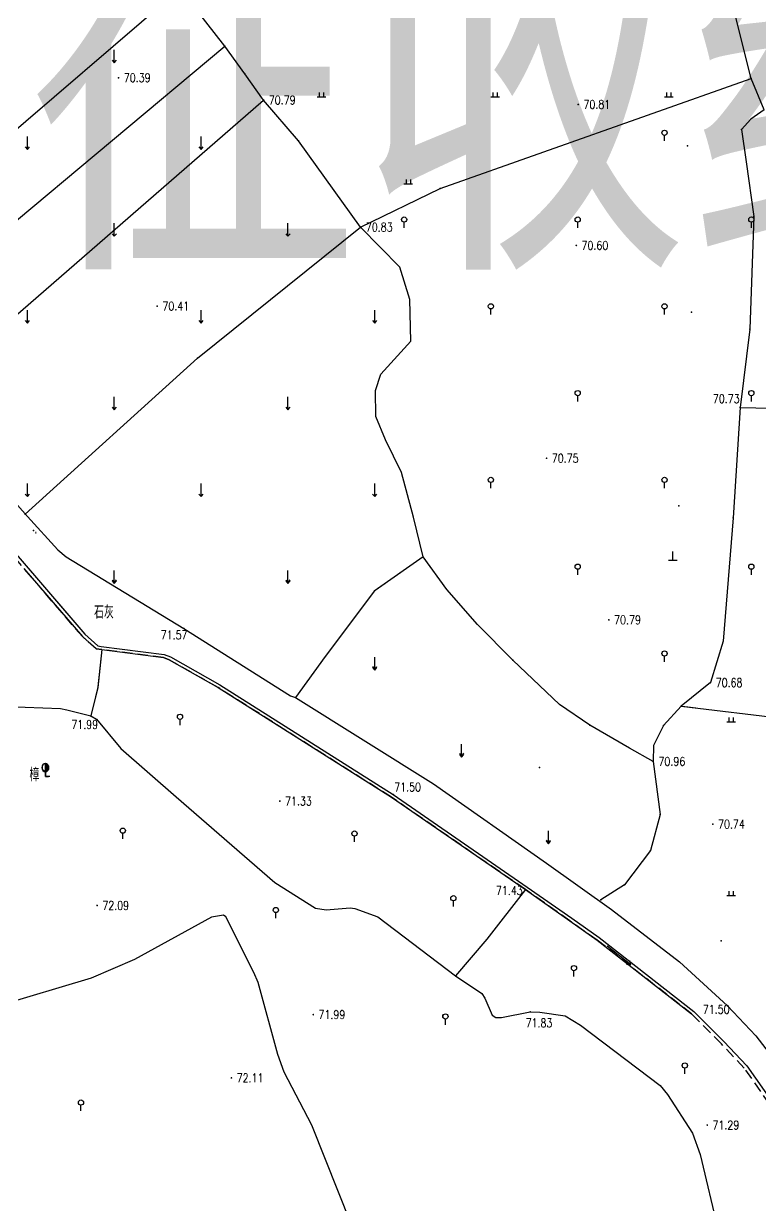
# Model space of a CAD drawing. Extents: x 10519 to 17598, y -625 to 2857.
# Drawn here: x 13937.9 to 14022.7, y 918.8 to 1055 of the extents above; entities that cross this region are included whole.
import ezdxf
from ezdxf.enums import TextEntityAlignment as Align

# ---------------------------------------------------------------- set-up
doc = ezdxf.new("R2010")
doc.units = 0
doc.header["$MEASUREMENT"] = 0
doc.linetypes.add('X31', pattern=[1.8, 1.2, -0.6])
doc.layers.get('0').update_dxf_attribs({"linetype": 'CONTINUOUS'})
for name, color, linetype in [('0-现状单位', 7, 'CONTINUOUS'), ('0000原地形', 252, 'CONTINUOUS'), ('ASSIST', 252, 'CONTINUOUS'), ('GCD', 224, 'CONTINUOUS')]:
    doc.layers.add(name, color=color, linetype=linetype)
doc.styles.get("Standard").update_dxf_attribs({"font": 'txt8.shx', "width": 0.8, "bigfont": 'hz.shx'})
doc.styles.add('正等线体', font='txt8.shx', dxfattribs={"width": 0.8, "bigfont": 'hz.shx'})
doc.styles.add('黑体', font='SIMHEI.TTF', dxfattribs={"width": 0.8})
doc.linetypes.add('10421', pattern='A,2,[150,AAA.SHX,S=1,R=0,X=0,Y=1],1e-11', length=2)
doc.linetypes.add('10422', pattern='A,2,[150,AAA.SHX,S=1,R=0,X=0,Y=1],2,[177,AAA.SHX,S=1,R=0,X=0,Y=0.8],1e-09', length=4)

# ---------------------------------------------------------------- blocks, each defined once
blk = doc.blocks.new('GC111')
for p, q in [((-1, 0), (1, 0)), ((0, 0), (0, 2))]:
    blk.add_line(p, q)
blk = doc.blocks.new('GC200')
at = {"linetype": 'Continuous', "const_width": 0.2, "flags": 128}
blk.add_lwpolyline([(-0.1, 0, 1), (0.1, 0, 1)], format="xyb", close=True, dxfattribs=at)
blk = doc.blocks.new('gc325')
blk.add_line((0, 0), (0, 1.3))
blk.add_circle((0, 1.9), 0.6)
blk = doc.blocks.new('GC143')
for p, q in [((-0.02, 3), (-0.02, 0)), ((0.01, 2.96), (0.15, 2.92)), ((0.03, 1.9), (0.03, 2.95)), ((0.03, 2.95), (0.32, 2.79)), ((0.11, 2.86), (0.11, 2.81)), ((0.11, 2.86), (0.11, 2.86)), ((0.12, 2.85), (0.11, 2.86)), ((0.11, 2.81), (0.12, 2.81)), ((0.11, 2.81), (0.11, 2.81)), ((0.11, 2.81), (0.11, 2.81)), ((0.12, 2.92), (0.16, 2.9)), ((0.13, 2.8), (0.12, 2.92)), ((0.12, 2.83), (0.12, 2.85)), ((0.13, 2.85), (0.12, 2.82)), ((0.12, 2.82), (0.12, 2.83)), ((0.12, 2.81), (0.14, 2.81)), ((0.29, 2.85), (0.13, 2.95)), ((0.13, 2.95), (0.37, 2.82)), ((0.13, 2.87), (0.13, 2.86)), ((0.25, 2.85), (0.13, 2.87)), ((0.13, 2.86), (0.13, 2.85)), ((0.13, 2.85), (0.13, 2.85)), ((0.13, 2.85), (0.13, 2.85)), ((0.14, 2.81), (0.13, 2.8)), ((0.15, 2.92), (0.21, 2.86)), ((0.15, 2.91), (0.18, 2.89)), ((0.16, 2.9), (0.15, 2.91)), ((0.18, 2.89), (0.21, 2.87)), ((0.21, 2.87), (0.22, 2.85)), ((0.21, 2.86), (0.21, 2.83)), ((0.21, 2.83), (0.28, 2.81)), ((0.22, 2.85), (0.3, 2.82)), ((0.27, 2.83), (0.25, 2.85)), ((0.29, 2.82), (0.27, 2.83)), ((0.28, 2.81), (0.29, 2.82)), ((0.32, 2.79), (0.29, 2.85)), ((0.3, 2.82), (0.33, 2.81)), ((0.33, 2.81), (0.37, 2.78)), ((0.37, 2.82), (0.51, 2.69)), ((0.37, 2.78), (0.39, 2.78)), ((0.39, 2.78), (0.47, 2.73)), ((0.47, 2.73), (0.52, 2.62)), ((-0.02, 0), (0.73, 0)), ((0, 1.98), (0.03, 2.01)), ((0, 1.6), (0, 1.98)), ((0.11, 1.83), (0, 1.6)), ((0.02, 1.85), (0.01, 1.83)), ((0.03, 2.05), (0.02, 1.85)), ((0.03, 2.01), (0.03, 2.05)), ((0.3, 1.38), (0.03, 1.26)), ((0.06, 1.29), (0.03, 1.23)), ((0.03, 1.28), (0.06, 1.29)), ((0.03, 1.23), (0.1, 1.28)), ((0.03, 1.26), (0.03, 1.28)), ((0.06, 1.29), (0.06, 1.29)), ((0.08, 1.27), (0.29, 1.33)), ((0.13, 1.3), (0.08, 1.27)), ((0.1, 1.28), (0.11, 1.83)), ((0.59, 1.71), (0.13, 1.3)), ((0.25, 1.36), (0.26, 1.34)), ((0.3, 1.36), (0.25, 1.36)), ((0.26, 1.33), (0.37, 1.38)), ((0.26, 1.34), (0.26, 1.33)), ((0.4, 1.58), (0.29, 1.49)), ((0.29, 1.49), (0.32, 1.46)), ((0.29, 1.33), (0.37, 1.43)), ((0.37, 1.6), (0.3, 1.36)), ((0.32, 1.41), (0.3, 1.38)), ((0.34, 1.46), (0.32, 1.41)), ((0.32, 1.46), (0.37, 1.46)), ((0.36, 1.48), (0.34, 1.46)), ((0.52, 1.55), (0.36, 1.48)), ((0.37, 1.46), (0.59, 1.71)), ((0.53, 1.64), (0.37, 1.6)), ((0.37, 1.43), (0.48, 1.52)), ((0.37, 1.38), (0.41, 1.43)), ((0.59, 1.68), (0.4, 1.58)), ((0.41, 1.43), (0.46, 1.46)), ((0.46, 1.47), (0.49, 1.51)), ((0.46, 1.46), (0.46, 1.47)), ((0.59, 2.09), (0.48, 2.03)), ((0.48, 2.03), (0.64, 1.87)), ((0.48, 1.52), (0.56, 1.68)), ((0.49, 1.52), (0.51, 1.54)), ((0.49, 1.51), (0.49, 1.52)), ((0.51, 2.69), (0.61, 2.53)), ((0.51, 1.54), (0.52, 1.55)), ((0.52, 2.62), (0.54, 2.59)), ((0.64, 2.06), (0.53, 2.06)), ((0.53, 2.06), (0.56, 2.06)), ((0.61, 1.69), (0.53, 1.64)), ((0.54, 2.59), (0.59, 2.54)), ((0.56, 2.06), (0.59, 2.09)), ((0.56, 1.68), (0.59, 1.77)), ((0.59, 2.54), (0.62, 2.49)), ((0.64, 1.87), (0.59, 1.84)), ((0.59, 1.84), (0.59, 1.77)), ((0.59, 1.77), (0.59, 1.68)), ((0.6, 1.74), (0.62, 1.77)), ((0.61, 1.74), (0.6, 1.74)), ((0.61, 2.53), (0.67, 2.31)), ((0.61, 1.96), (0.63, 1.75)), ((0.68, 1.91), (0.61, 1.96)), ((0.63, 1.78), (0.61, 1.74)), ((0.63, 1.75), (0.61, 1.74)), ((0.61, 1.74), (0.61, 1.71)), ((0.61, 1.71), (0.61, 1.69)), ((0.61, 1.69), (0.61, 1.69)), ((0.62, 2.49), (0.67, 2.36)), ((0.62, 1.8), (0.63, 1.8)), ((0.62, 1.79), (0.62, 1.8)), ((0.62, 1.77), (0.62, 1.79)), ((0.67, 2.24), (0.63, 1.91)), ((0.63, 1.93), (0.68, 1.93)), ((0.64, 1.93), (0.63, 1.93)), ((0.63, 1.93), (0.65, 1.93)), ((0.63, 1.88), (0.63, 1.93)), ((0.63, 1.91), (0.63, 1.88)), ((0.63, 1.8), (0.63, 1.78)), ((0.69, 2.22), (0.64, 2.06)), ((0.65, 1.93), (0.64, 1.93)), ((0.67, 2.36), (0.72, 2.3)), ((0.67, 2.31), (0.69, 2.22)), ((0.68, 2.29), (0.67, 2.24)), ((0.68, 2.29), (0.68, 2.29)), ((0.68, 2.27), (0.68, 2.29)), ((0.68, 2.24), (0.68, 2.27)), ((0.71, 2.22), (0.68, 2.24)), ((0.68, 1.93), (0.69, 1.92)), ((0.69, 1.92), (0.68, 1.91)), ((0.72, 2.2), (0.71, 2.22)), ((0.72, 2.3), (0.72, 2.15)), ((0.72, 2.15), (0.72, 2.2))]:
    blk.add_line(p, q)
for points, const_width in [([(0.2, 1.88), (0.12, 2.73), (0.2, 2.73), (0.28, 2.54), (0.23, 2.44), (0.22, 2.39), (0.22, 2.57), (0.15, 2.59), (0.32, 2.64), (0.36, 2.64), (0.11, 2.35), (0.07, 2.33), (0.05, 2.17), (0.03, 2.15), (0.05, 2.64), (0.04, 2.85), (0.04, 2.92), (0.04, 2.95)], 0.1), ([(0.45, 2.25), (0.48, 2.63), (0.27, 2.25), (0.61, 2.25)], 0.2), ([(0.64, 2), (0.59, 2.41), (0.48, 2.6), (0.4, 2.69), (0.29, 2.72), (0.21, 2.72), (0.19, 2.79), (0.19, 2.82), (0.19, 2.85)], 0.1), ([(0.19, 1.36), (0.53, 1.65), (0.53, 1.77), (0.11, 1.3), (0.48, 1.93), (0.61, 2.03), (0.67, 2), (0.61, 2.34)], 0.1), ([(0.21, 2.15), (0.59, 2.09), (0.67, 2.06)], 0.2)]:
    blk.add_lwpolyline(points, dxfattribs=dict(const_width=const_width))
blk.add_lwpolyline([(-0.02, 1.22, 0, 0.75, 0), (0.37, 2.04, 0.75, 0.75, 0)], format="xyseb")
for centre, start, end in [((0.14, 2.1), 100.3889, 259.6111), ((-0.19, 2.1), 280.3889, 79.6111)]:
    blk.add_arc(centre, 0.915, start, end)
blk = doc.blocks.new('gc086')
for p, q in [((0, 0), (7, 0)), ((7, 0), (6.18, 0.57)), ((7, 0), (6.18, -0.57))]:
    blk.add_line(p, q)
blk = doc.blocks.new('gc120')
for p, q in [((-0.5, 0.87), (0, 0)), ((0, 0), (0, 2.5)), ((0, 0), (0.5, 0.87))]:
    blk.add_line(p, q)

msp = doc.modelspace()

# ---------------------------------------------------------------- linework, layer by layer
at = {"layer": '0000原地形', "linetype": 'Continuous'}
for p, q in [((14021.67, 1048.67, 70.03), (14017.24, 1066.47, 70.03)), ((13934.43, 1040.62, 71.18), (13955.37, 1058.6, 71.18)), ((13935.15, 1030.75, 71.42), (13961.06, 1052.4, 71.42)), ((13985.86, 1036.02, 70.83), (14021.67, 1048.67, 70.83)), ((14023.17, 1045.08, 70.03), (14021.67, 1048.67, 70.03)), ((13932.99, 1017.91, 71.35), (13965.51, 1046.2, 71.35)), ((14023.17, 1045.08, 70.67), (14021.62, 1043.98, 70.67)), ((14021.62, 1043.98, 70.67), (14020.54, 1042.79, 70.67)), ((14020.54, 1042.79, 70.67), (14021.1, 1039.07, 70.67)), ((14021.1, 1039.07, 70.67), (14021.96, 1032.78, 70.67)), ((13976.69, 1031.56, 70.83), (13985.86, 1036.02, 70.83)), ((14021.96, 1032.78, 70.67), (14021.52, 1019.78, 70.67)), ((13957.89, 1016.47, 71.03), (13976.69, 1031.56, 71.03)), ((13981.21, 1026.95, 70.67), (13976.69, 1031.56, 70.67)), ((13982.34, 1023.22, 70.67), (13981.21, 1026.95, 70.67)), ((13982.46, 1018.42, 70.67), (13982.34, 1023.22, 70.67)), ((14021.52, 1019.78, 70.67), (14020.41, 1010.79, 70.67)), ((13979.02, 1014.6, 70.67), (13982.46, 1018.42, 70.67)), ((13938.04, 998.48, 71.03), (13957.89, 1016.47, 71.03)), ((13978.41, 1012.75, 70.67), (13979.02, 1014.6, 70.67)), ((13978.45, 1009.72, 70.67), (13978.41, 1012.75, 70.67)), ((14020.41, 1010.79, 70.67), (14019.59, 998.06, 70.67)), ((14020.41, 1010.79, 70.73), (14028.63, 1010.56, 70.73)), ((13979.54, 1007.03, 70.67), (13978.45, 1009.72, 70.67)), ((13981.41, 1003.28, 70.67), (13979.54, 1007.03, 70.67)), ((13982.79, 998.12, 70.67), (13981.41, 1003.28, 70.67)), ((13983.9, 993.55, 70.67), (13982.79, 998.12, 70.67)), ((14019.59, 998.06, 70.67), (14018.43, 983.84, 70.67)), ((13936.78, 994.14, 71.1), (13944.91, 984.64, 71.1)), ((13983.9, 993.55, 71.22), (13978.26, 989.6, 71.22)), ((13986.62, 989.81, 70.67), (13983.9, 993.55, 70.67)), ((13978.26, 989.6, 71.22), (13974.73, 984.87, 71.22)), ((13990.14, 985.77, 70.67), (13986.62, 989.81, 70.67)), ((13944.91, 984.64, 71.1), (13946.4, 983.33, 71.1)), ((13974.73, 984.87, 71.22), (13972.61, 982.08, 71.22)), ((13994.2, 981.68, 70.67), (13990.14, 985.77, 70.67)), ((13946.4, 983.33, 71.1), (13946.8, 983.24, 71.1)), ((13946.8, 983.24, 71.1), (13954.06, 982.33, 71.1)), ((14018.43, 983.84, 70.67), (14016.98, 979.07, 70.67)), ((13946.87, 982.89, 71.46), (13946.4, 978.52, 71.46)), ((13954.06, 982.33, 71.1), (13954.78, 982.06, 71.1)), ((13954.78, 982.06, 71.1), (13960.48, 978.83, 71.1)), ((13972.61, 982.08, 71.22), (13969.17, 977.35, 71.22)), ((13999.6, 976.57, 70.67), (13994.2, 981.68, 70.67)), ((14016.98, 979.07, 70.67), (14013.59, 976.37, 70.67)), ((13946.4, 978.52, 71.46), (13945.61, 975.23, 71.46)), ((13960.48, 978.83, 71.1), (13980.45, 966.18, 71.1)), ((14003.1, 974.17, 70.67), (13999.6, 976.57, 70.67)), ((14013.59, 976.37, 70.67), (14011.58, 974.14, 70.67)), ((14013.59, 976.37, 70.67), (14026.31, 974.83, 70.67)), ((14007.65, 971.52, 70.67), (14003.1, 974.17, 70.67)), ((14011.58, 974.14, 70.67), (14010.42, 971.83, 70.67)), ((14010.39, 970, 70.67), (14007.65, 971.52, 70.67)), ((14010.42, 971.83, 70.67), (14010.39, 970, 70.67)), ((14010.39, 970, 70.67), (14011.18, 963.88, 70.67)), ((13980.45, 966.18, 71.1), (13995.86, 955.5, 71.1)), ((14011.18, 963.88, 70.67), (14010.07, 959.74, 70.67)), ((14010.07, 959.74, 70.67), (14007.08, 955.76, 70.67)), ((13995.67, 955.24, 71.43), (13991.22, 949.51, 71.43)), ((13995.86, 955.5, 71.1), (14001, 951.94, 71.1)), ((14007.08, 955.76, 70.67), (14004.35, 954.03, 70.67)), ((13959.51, 952.06, 72.33), (13950.64, 947.19, 72.33)), ((13960.9, 952.3, 72.33), (13959.51, 952.06, 72.33)), ((13961.17, 952.09, 72.33), (13960.9, 952.3, 72.33)), ((13964.39, 945.69, 72.33), (13961.17, 952.09, 72.33)), ((14001, 951.94, 71.1), (14004.15, 949.71, 71.1)), ((13991.22, 949.51, 71.43), (13987.63, 945.31, 71.43)), ((14004.15, 949.71, 71.1), (14015.06, 941.19, 71.1)), ((13950.64, 947.19, 72.33), (13945.63, 945.02, 72.33)), ((13945.63, 945.02, 72.33), (13917.07, 936.49, 72.33)), ((13964.88, 944.52, 72.33), (13964.39, 945.69, 72.33)), ((13967.14, 936.24, 72.33), (13964.88, 944.52, 72.33)), ((14015.06, 941.19, 71.1), (14018.51, 937.71, 71.1)), ((14018.51, 937.71, 71.1), (14021.17, 934.91, 71.1)), ((13967.86, 934.21, 72.33), (13967.14, 936.24, 72.33)), ((13971.08, 928.08, 72.33), (13967.86, 934.21, 72.33)), ((14021.17, 934.91, 71.1), (14025.16, 929.23, 71.1)), ((13975.64, 916.6, 72.33), (13971.08, 928.08, 72.33))]:
    msp.add_line(p, q, dxfattribs=at)
at = {"layer": '0000原地形', "linetype": '10421'}
for p, q in [((13961.06, 1052.4, 70.83), (13956.57, 1058.17, 70.83)), ((13963.36, 1049.21, 70.83), (13961.06, 1052.4, 70.83)), ((13965.51, 1046.2, 70.83), (13963.36, 1049.21, 70.83)), ((13969.54, 1041.48, 70.83), (13965.51, 1046.2, 70.83)), ((13976.69, 1031.56, 70.83), (13969.54, 1041.48, 70.83)), ((13936.02, 976.31, 71.66), (13942.13, 976.08, 71.66)), ((13942.13, 976.08, 71.66), (13942.86, 975.95, 71.66)), ((13942.86, 975.95, 71.66), (13945.61, 975.23, 71.66)), ((13945.61, 975.23, 71.66), (13946.28, 974.85, 71.66)), ((13946.28, 974.85, 71.66), (13949.07, 971.48, 71.66)), ((13949.07, 971.48, 71.66), (13955.44, 965.93, 71.66)), ((13955.44, 965.93, 71.66), (13966.8, 956.06, 71.66)), ((13966.8, 956.06, 71.66), (13971.49, 953.09, 71.66)), ((13972.7, 952.9, 71.66), (13975.49, 953.13, 71.66)), ((13975.49, 953.13, 71.66), (13976, 953.06, 71.66)), ((13971.49, 953.09, 71.66), (13972.7, 952.9, 71.66)), ((13976, 953.06, 71.66), (13978.67, 952.08, 71.66)), ((13978.67, 952.08, 71.66), (13987.63, 945.31, 71.66)), ((13987.63, 945.31, 71.66), (13990.64, 943.27, 71.66)), ((13990.64, 943.27, 71.66), (13991.01, 942.72, 71.66)), ((13991.01, 942.72, 71.66), (13991.84, 940.76, 71.66)), ((13992.93, 940.5, 71.66), (13996.23, 941.14, 71.66)), ((13996.23, 941.14, 71.66), (13997.31, 941.09, 71.66)), ((13997.31, 941.09, 71.66), (14000.25, 940.68, 71.66)), ((13991.84, 940.76, 71.66), (13992.27, 940.48, 71.66)), ((13992.27, 940.48, 71.66), (13992.93, 940.5, 71.66)), ((14000.25, 940.68, 71.66), (14002.01, 939.6, 71.66)), ((14002.01, 939.6, 71.66), (14011.2, 932.65, 71.66)), ((14011.2, 932.65, 71.66), (14012.04, 931.63, 71.66)), ((14012.04, 931.63, 71.66), (14014.93, 927.16, 71.66)), ((14014.93, 927.16, 71.66), (14015.79, 924.72, 71.66)), ((14015.79, 924.72, 71.66), (14018.31, 914.13, 71.66))]:
    msp.add_line(p, q, dxfattribs=at)
at = {"layer": '0000原地形'}
for p, q in [((13948.31, 1050.5), (13948.31, 1052)), ((13948.06, 1050.8), (13948.31, 1050.5)), ((13948.31, 1050.5), (13948.56, 1050.8)), ((13971.92, 1047.06), (13971.92, 1046.56)), ((13972.42, 1047.06), (13972.42, 1046.56)), ((13991.92, 1047.06), (13991.92, 1046.56)), ((13992.42, 1047.06), (13992.42, 1046.56)), ((14011.92, 1047.06), (14011.92, 1046.56)), ((14012.42, 1047.06), (14012.42, 1046.56)), ((13971.67, 1046.56), (13972.67, 1046.56)), ((13991.67, 1046.56), (13992.67, 1046.56)), ((14011.67, 1046.56), (14012.67, 1046.56)), ((13938.31, 1040.5), (13938.31, 1042)), ((13958.31, 1040.5), (13958.31, 1042)), ((14011.69, 1041.48), (14011.69, 1042.13)), ((13938.06, 1040.8), (13938.31, 1040.5)), ((13938.31, 1040.5), (13938.56, 1040.8)), ((13958.06, 1040.8), (13958.31, 1040.5)), ((13958.31, 1040.5), (13958.56, 1040.8)), ((13981.67, 1036.56), (13982.67, 1036.56)), ((13981.92, 1037.06), (13981.92, 1036.56)), ((13982.42, 1037.06), (13982.42, 1036.56)), ((13981.69, 1031.48), (13981.69, 1032.13)), ((14001.69, 1031.48), (14001.69, 1032.13)), ((14021.69, 1031.48), (14021.69, 1032.13)), ((13948.06, 1030.8), (13948.31, 1030.5)), ((13948.31, 1030.5), (13948.31, 1032)), ((13948.31, 1030.5), (13948.56, 1030.8)), ((13968.06, 1030.8), (13968.31, 1030.5)), ((13968.31, 1030.5), (13968.31, 1032)), ((13968.31, 1030.5), (13968.56, 1030.8)), ((13938.31, 1020.5), (13938.31, 1022)), ((13958.31, 1020.5), (13958.31, 1022)), ((13978.31, 1020.5), (13978.31, 1022)), ((13991.69, 1021.48), (13991.69, 1022.13)), ((14011.69, 1021.48), (14011.69, 1022.13)), ((13938.06, 1020.8), (13938.31, 1020.5)), ((13938.31, 1020.5), (13938.56, 1020.8)), ((13958.06, 1020.8), (13958.31, 1020.5)), ((13958.31, 1020.5), (13958.56, 1020.8)), ((13978.06, 1020.8), (13978.31, 1020.5)), ((13978.31, 1020.5), (13978.56, 1020.8)), ((13948.31, 1010.5), (13948.31, 1012)), ((13968.31, 1010.5), (13968.31, 1012)), ((14001.69, 1011.48), (14001.69, 1012.13)), ((14021.69, 1011.48), (14021.69, 1012.13)), ((13948.06, 1010.8), (13948.31, 1010.5)), ((13948.31, 1010.5), (13948.56, 1010.8)), ((13968.06, 1010.8), (13968.31, 1010.5)), ((13968.31, 1010.5), (13968.56, 1010.8)), ((13991.69, 1001.48), (13991.69, 1002.13)), ((14011.69, 1001.48), (14011.69, 1002.13)), ((13938.06, 1000.8), (13938.31, 1000.5)), ((13938.31, 1000.5), (13938.31, 1002)), ((13938.31, 1000.5), (13938.56, 1000.8)), ((13958.06, 1000.8), (13958.31, 1000.5)), ((13958.31, 1000.5), (13958.31, 1002)), ((13958.31, 1000.5), (13958.56, 1000.8)), ((13978.06, 1000.8), (13978.31, 1000.5)), ((13978.31, 1000.5), (13978.31, 1002)), ((13978.31, 1000.5), (13978.56, 1000.8)), ((13948.31, 990.5), (13948.31, 992)), ((13968.31, 990.5), (13968.31, 992)), ((14001.69, 991.48), (14001.69, 992.13)), ((14021.69, 991.48), (14021.69, 992.13)), ((13948.06, 990.8), (13948.31, 990.5)), ((13948.31, 990.5), (13948.56, 990.8)), ((13968.06, 990.8), (13968.31, 990.5)), ((13968.31, 990.5), (13968.56, 990.8)), ((13978.31, 980.5), (13978.31, 982)), ((14011.69, 981.48), (14011.69, 982.13)), ((13978.06, 980.8), (13978.31, 980.5)), ((13978.31, 980.5), (13978.56, 980.8)), ((14019.1, 975.06), (14019.1, 974.56)), ((14019.6, 975.06), (14019.6, 974.56)), ((13955.88, 974.19), (13955.88, 974.84)), ((14018.85, 974.56), (14019.85, 974.56)), ((13988.31, 970.5), (13988.31, 972)), ((13940.38, 968.27, 69.77), (13940.38, 969.77, 69.77)), ((13988.06, 970.8), (13988.31, 970.5)), ((13988.31, 970.5), (13988.56, 970.8)), ((13940.88, 968.27, 69.77), (13940.38, 968.27, 69.77)), ((13949.29, 961.07), (13949.29, 961.72)), ((13975.98, 960.73), (13975.98, 961.38)), ((13998.31, 960.5), (13998.31, 962)), ((13998.06, 960.8), (13998.31, 960.5)), ((13998.31, 960.5), (13998.56, 960.8)), ((14018.85, 954.56), (14019.85, 954.56)), ((14019.1, 955.06), (14019.1, 954.56)), ((14019.6, 955.06), (14019.6, 954.56)), ((13987.37, 953.28), (13987.37, 953.93)), ((13966.92, 951.92), (13966.92, 952.57)), ((14005.07, 948.74), (14007.82, 946.58)), ((14007.82, 946.58), (14007.32, 946.6)), ((14007.82, 946.58), (14007.68, 947.05)), ((14001.26, 945.23), (14001.26, 945.88)), ((13986.45, 939.66), (13986.45, 940.31)), ((14014.03, 934.01), (14014.03, 934.66)), ((13944.47, 929.74), (13944.47, 930.39))]:
    msp.add_line(p, q, dxfattribs=at)
at = {"layer": '0000原地形', "linetype": '10422'}
for p, q in [((13927.4, 1010.49), (13938.32, 998.23)), ((13938.32, 998.23), (13941.79, 994.38)), ((13941.79, 994.38), (13942.76, 993.57)), ((13942.76, 993.57), (13956.32, 985.31)), ((13956.32, 985.31), (13968.6, 977.55)), ((13968.6, 977.55), (13969.17, 977.35)), ((13969.17, 977.35), (13985.09, 967.41)), ((13985.09, 967.41), (13998.08, 958.28)), ((13998.08, 958.28), (14005.59, 952.94)), ((14005.59, 952.94), (14013.41, 946.9)), ((14013.41, 946.9), (14018.94, 941.85)), ((14018.94, 941.85), (14022.2, 938.39)), ((14022.2, 938.39), (14027.36, 931.65))]:
    msp.add_line(p, q, dxfattribs=at)
at = {"layer": '0000原地形', "linetype": 'X31'}
for p, q in [((13944.64, 984.37), (13936.49, 993.9)), ((13946.22, 982.98), (13944.64, 984.37)), ((13946.87, 982.89), (13946.22, 982.98)), ((13953.96, 981.96), (13946.87, 982.89)), ((13954.62, 981.71), (13953.96, 981.96)), ((13960.29, 978.5), (13954.62, 981.71)), ((13980.23, 965.87), (13960.29, 978.5)), ((13995.67, 955.24), (13980.23, 965.87)), ((14000.79, 951.62), (13995.67, 955.24)), ((14003.92, 949.4), (14000.79, 951.62)), ((14014.81, 940.91), (14003.92, 949.4)), ((14018.24, 937.44), (14014.81, 940.91)), ((14020.88, 934.67), (14018.24, 937.44)), ((14024.83, 929.03), (14020.88, 934.67))]:
    msp.add_line(p, q, dxfattribs=at)
at = {"layer": '0000原地形'}
for centre, major_axis, start_param, end_param in [((14011.69, 1042.43), (-0.212, 0.212), 3.926991, 10.210176), ((13981.69, 1032.43), (-0.212, 0.212), 3.926991, 10.210176), ((14001.69, 1032.43), (-0.212, 0.212), 3.926991, 10.210176), ((14021.69, 1032.43), (-0.212, 0.212), 3.926991, 10.210176), ((13991.69, 1022.43), (-0.212, 0.212), 3.926991, 10.210176), ((14011.69, 1022.43), (-0.212, 0.212), 3.926991, 10.210176), ((14001.69, 1012.43), (-0.212, 0.212), 3.926991, 10.210176), ((14021.69, 1012.43), (-0.212, 0.212), 3.926991, 10.210176), ((13991.69, 1002.43), (-0.212, 0.212), 3.926991, 10.210176), ((14011.69, 1002.43), (-0.212, 0.212), 3.926991, 10.210176), ((14001.69, 992.43), (-0.212, 0.212), 3.926991, 10.210176), ((14021.69, 992.43), (-0.212, 0.212), 3.926991, 10.210176), ((14011.69, 982.43), (-0.212, 0.212), 3.926991, 10.210176), ((13955.88, 975.14), (-0.212, 0.212), 3.926991, 10.210176), ((13940.49, 969.27, 69.77), (0.362, 0.362), 1.006713, 3.705676), ((13940.27, 969.27, 69.77), (0.362, 0.362), 4.148305, 6.847269), ((13949.29, 962.02), (-0.212, 0.212), 3.926991, 10.210176), ((13975.98, 961.68), (-0.212, 0.212), 3.926991, 10.210176), ((13987.37, 954.23), (-0.212, 0.212), 3.926991, 10.210176), ((13966.92, 952.87), (-0.212, 0.212), 3.926991, 10.210176), ((14001.26, 946.18), (-0.212, 0.212), 3.926991, 10.210176), ((13986.45, 940.61), (-0.212, 0.212), 3.926991, 10.210176), ((14014.03, 934.96), (-0.212, 0.212), 3.926991, 10.210176), ((13944.47, 930.69), (-0.212, 0.212), 3.926991, 10.210176)]:
    msp.add_ellipse(centre, major_axis=major_axis, ratio=1, start_param=start_param, end_param=end_param, dxfattribs=at)
at = {"layer": '0000原地形', "linetype": 'Continuous'}
for p in [(13961.06, 1052.4, 70.76), (13948.81, 1048.77, 70.39), (13963.36, 1049.21, 70.71), (14021.67, 1048.67, 70.66), (13965.51, 1046.2, 70.79), (14001.76, 1045.7, 70.81), (14020.54, 1042.79, 70.56), (13969.54, 1041.48, 70.77), (14014.34, 1040.92, 70.59), (13985.86, 1036.02, 70.67), (14021.96, 1032.78, 70.64), (13976.69, 1031.56, 70.83), (13953.25, 1022.46, 70.41), (14014.78, 1021.74, 70.6), (14021.52, 1019.78, 70.59), (13957.89, 1016.47, 70.57), (14020.41, 1010.79, 70.73), (14013.35, 999.44, 70.75), (13938.04, 998.48, 71.03), (14019.59, 998.06, 70.63), (13938.99, 996.62, 71.34), (14012.66, 993.18, 70.64), (14005.28, 986.3, 70.79), (13994.2, 981.68, 70.75), (14016.98, 979.07, 70.68), (14013.59, 976.37, 70.91), (14003.1, 974.17, 70.78), (14011.58, 974.14, 70.89), (14010.39, 970, 70.96), (13997.27, 969.28, 70.61), (14011.18, 963.88, 70.79), (14017.25, 962.76, 70.74), (14010.07, 959.74, 70.78), (14007.08, 955.76, 70.74), (14004.35, 954.03, 71.13), (14018.23, 949.34, 70.72)]:
    msp.add_point(p, dxfattribs=at)
at = {"layer": 'ASSIST', "color": 252, "const_width": 0.1, "flags": 128}
for points, elevation in [([(13975.64, 916.6), (13971.08, 928.08), (13967.86, 934.21), (13967.14, 936.24), (13964.88, 944.52), (13964.39, 945.69), (13961.17, 952.09), (13960.9, 952.3), (13959.51, 952.06), (13950.64, 947.19), (13945.63, 945.02), (13917.07, 936.49), (13915.49, 936.43), (13914.83, 936.82), (13910, 945.13), (13901.47, 957.23), (13900.48, 958.53), (13897.04, 962.34), (13888.95, 974.27), (13881.82, 985.1), (13880.05, 987.05), (13877.38, 988.65), (13876.1, 989.43), (13873.36, 992.24)], 72.33), ([(13982.02, 992.24), (13978.26, 989.6), (13974.73, 984.87), (13972.61, 982.08), (13969.17, 977.35)], 71.22), ([(14010.39, 970), (14007.65, 971.52), (14003.1, 974.17), (13999.6, 976.57), (13994.2, 981.68), (13990.14, 985.77), (13986.62, 989.81), (13984.85, 992.24)], 70.67), ([(13946.87, 982.89), (13946.4, 978.52), (13945.61, 975.23)], 71.46), ([(14015.45, 977.85), (14013.59, 976.37), (14011.58, 974.14), (14010.42, 971.83), (14010.39, 970), (14011.18, 963.88), (14010.07, 959.74), (14007.08, 955.76), (14004.35, 954.03)], 70.67), ([(14013.59, 976.37), (14015.45, 976.14)], 70.67), ([(13995.67, 955.24), (13991.22, 949.51), (13987.63, 945.31)], 71.43)]:
    msp.add_lwpolyline(points, dxfattribs=dict(at, elevation=elevation))
at = {"layer": 'ASSIST', "color": 252, "elevation": 71.66, "flags": 128}
for points in [[(13937.91, 992.24), (13944.64, 984.37), (13946.22, 982.98), (13946.87, 982.89), (13953.96, 981.96), (13954.62, 981.71), (13960.29, 978.5), (13980.23, 965.87), (13995.67, 955.24), (14000.79, 951.62), (14003.92, 949.4), (14014.81, 940.91), (14015.45, 940.27)], [(13938.41, 992.24), (13944.91, 984.64), (13946.4, 983.33), (13946.8, 983.24), (13954.06, 982.33), (13954.78, 982.06), (13960.48, 978.83), (13980.45, 966.18), (13995.86, 955.5), (14001, 951.94), (14004.15, 949.71), (14015.06, 941.19), (14015.45, 940.8)]]:
    msp.add_lwpolyline(points, dxfattribs=at)
at = {"layer": 'ASSIST', "color": 252, "flags": 128}
msp.add_lwpolyline([(13944.94, 992.24, 0, 0, 0), (13956.32, 985.31, 0.00000207, 0.00000207, 0), (13968.6, 977.55, 0.00000207, 0.00000207, 0), (13969.17, 977.35, 0.00000207, 0.00000207, 0), (13985.09, 967.41, 0.00000207, 0.00000207, 0), (13998.08, 958.28, 0.00000207, 0.00000207, 0), (14005.59, 952.94, 0.00000207, 0.00000207, 0), (14013.41, 946.9, 0.00000207, 0.00000207, 0), (14015.45, 945.04, 0.00000207, 0.00000207, 0)], format="xyseb", dxfattribs=at)
at = {"layer": 'ASSIST', "color": 252, "elevation": 71.66, "flags": 128}
msp.add_lwpolyline([(13936.02, 976.31, 0.00000207, 0.00000207, 0), (13942.13, 976.08, 0.00000207, 0.00000207, 0), (13942.86, 975.95, 0, 0, 0), (13945.61, 975.23, 0.00000207, 0.00000207, 0), (13946.28, 974.85, 0, 0, 0), (13949.07, 971.48, 0.00000207, 0.00000207, 0), (13955.44, 965.93, 0.00000207, 0.00000207, 0), (13966.8, 956.06, 0.00000207, 0.00000207, 0), (13971.49, 953.09, 0.00000207, 0.00000207, 0), (13972.7, 952.9, 0, 0, 0), (13975.49, 953.13, 0.00000207, 0.00000207, 0), (13976, 953.06, 0, 0, 0), (13978.67, 952.08, 0.00000207, 0.00000207, 0), (13987.63, 945.31, 0.00000207, 0.00000207, 0), (13990.64, 943.27, 0.00000207, 0.00000207, 0), (13991.01, 942.72, 0, 0, 0), (13991.84, 940.76, 0.00000207, 0.00000207, 0), (13992.27, 940.48, 0, 0, 0), (13992.93, 940.5, 0, 0, 0), (13996.23, 941.14, 0.00000207, 0.00000207, 0), (13997.31, 941.09, 0, 0, 0), (14000.25, 940.68, 0.00000207, 0.00000207, 0), (14002.01, 939.6, 0, 0, 0), (14011.2, 932.65, 0.00000207, 0.00000207, 0), (14012.04, 931.63, 0, 0, 0), (14014.93, 927.16, 0.00000207, 0.00000207, 0), (14015.45, 925.68, 0.00000207, 0.00000207, 0)], format="xyseb", dxfattribs=at)

# ---------------------------------------------------------------- block references
at = {"layer": '0000原地形', "linetype": 'Continuous', "xscale": 0.5, "yscale": 0.5}
msp.add_blockref('GC111', (14012.66, 993.18, 70.64), dxfattribs=at)
at = {"layer": 'ASSIST', "color": 252, "xscale": 0.5, "yscale": 0.5}
for name, p in [('gc325', (14001.69, 991.48)), ('gc120', (13948.31, 990.5)), ('gc120', (13968.31, 990.5)), ('gc120', (13978.31, 980.5)), ('gc325', (14011.69, 981.48)), ('gc325', (13955.88, 974.19)), ('gc120', (13988.31, 970.5)), ('GC143', (13940.38, 968.27, 69.77)), ('gc325', (13949.29, 961.07)), ('gc325', (13975.98, 960.73)), ('gc120', (13998.31, 960.5)), ('gc325', (13987.37, 953.28)), ('gc325', (13966.92, 951.92)), ('gc325', (14001.26, 945.23)), ('gc325', (13986.45, 939.66)), ('gc325', (14014.03, 934.01)), ('gc325', (13944.47, 929.74))]:
    msp.add_blockref(name, p, dxfattribs=at)
at = {"layer": 'ASSIST', "color": 252}
ref = msp.add_blockref('GC200', (14005.28, 986.3, 70.79), dxfattribs=dict(at, xscale=0.5, yscale=0.5, zscale=0.5))
ref.add_attrib('height', '70.79', dxfattribs={"layer": 'GCD', "linetype": 'Continuous', "height": 1, "style": '正等线体', "width": 0.8}).set_placement((14005.88, 986.3, 70.79), align=Align.MIDDLE_LEFT)
ref = msp.add_blockref('GC200', (13956.32, 985.31, 71.57), dxfattribs=dict(at, xscale=0.5, yscale=0.5, zscale=0.5))
ref.add_attrib('height', '71.57', dxfattribs={"layer": 'GCD', "linetype": 'Continuous', "height": 1, "style": '正等线体', "width": 0.8}).set_placement((13953.66, 984.57, 71.57), align=Align.MIDDLE_LEFT)
ref = msp.add_blockref('GC200', (14016.98, 979.07, 70.68), dxfattribs=dict(at, xscale=0.5, yscale=0.5, zscale=0.5))
ref.add_attrib('height', '70.68', dxfattribs={"layer": 'GCD', "linetype": 'Continuous', "height": 1, "style": '正等线体', "width": 0.8}).set_placement((14017.58, 979.07, 70.68), align=Align.MIDDLE_LEFT)
ref = msp.add_blockref('GC200', (13945.61, 975.23, 71.99), dxfattribs=dict(at, xscale=0.5, yscale=0.5, zscale=0.5))
ref.add_attrib('height', '71.99', dxfattribs={"layer": 'GCD', "linetype": 'Continuous', "height": 1, "style": '正等线体', "width": 0.8}).set_placement((13943.36, 974.25, 71.99), align=Align.MIDDLE_LEFT)
ref = msp.add_blockref('GC200', (14010.39, 970, 70.96), dxfattribs=dict(at, xscale=0.5, yscale=0.5, zscale=0.5))
ref.add_attrib('height', '70.96', dxfattribs={"layer": 'GCD', "linetype": 'Continuous', "height": 1, "style": '正等线体', "width": 0.8}).set_placement((14010.99, 970, 70.96), align=Align.MIDDLE_LEFT)
ref = msp.add_blockref('GC200', (13980.45, 966.18, 71.5), dxfattribs=dict(at, xscale=0.5, yscale=0.5, zscale=0.5))
ref.add_attrib('height', '71.50', dxfattribs={"layer": 'GCD', "linetype": 'Continuous', "height": 1, "style": '正等线体', "width": 0.8}).set_placement((13980.56, 967.04, 71.5), align=Align.MIDDLE_LEFT)
ref = msp.add_blockref('GC200', (13967.38, 965.43, 71.33), dxfattribs=dict(at, xscale=0.5, yscale=0.5, zscale=0.5))
ref.add_attrib('height', '71.33', dxfattribs={"layer": 'GCD', "linetype": 'Continuous', "height": 1, "style": '正等线体', "width": 0.8}).set_placement((13967.98, 965.43, 71.33), align=Align.MIDDLE_LEFT)
ref = msp.add_blockref('GC200', (14017.25, 962.76, 70.74), dxfattribs=dict(at, xscale=0.5, yscale=0.5, zscale=0.5))
ref.add_attrib('height', '70.74', dxfattribs={"layer": 'GCD', "linetype": 'Continuous', "height": 1, "style": '正等线体', "width": 0.8}).set_placement((14017.85, 962.76, 70.74), align=Align.MIDDLE_LEFT)
ref = msp.add_blockref('GC200', (13995.67, 955.24, 71.43), dxfattribs=dict(at, xscale=0.5, yscale=0.5, zscale=0.5))
ref.add_attrib('height', '71.43', dxfattribs={"layer": 'GCD', "linetype": 'Continuous', "height": 1, "style": '正等线体', "width": 0.8}).set_placement((13992.27, 955.12, 71.43), align=Align.MIDDLE_LEFT)
ref = msp.add_blockref('GC200', (13946.33, 953.4, 72.09), dxfattribs=dict(at, xscale=0.5, yscale=0.5, zscale=0.5))
ref.add_attrib('height', '72.09', dxfattribs={"layer": 'GCD', "linetype": 'Continuous', "height": 1, "style": '正等线体', "width": 0.8}).set_placement((13946.93, 953.4, 72.09), align=Align.MIDDLE_LEFT)
at = {"layer": 'ASSIST', "color": 252, "xscale": 0.4999999998700505, "yscale": 0.5, "zscale": 0.5, "rotation": 321.8952434121848}
msp.add_blockref('gc086', (14005.07, 948.74), dxfattribs=at)
at = {"layer": 'ASSIST', "color": 252}
ref = msp.add_blockref('GC200', (13971.23, 940.82, 71.99), dxfattribs=dict(at, xscale=0.5, yscale=0.5, zscale=0.5))
ref.add_attrib('height', '71.99', dxfattribs={"layer": 'GCD', "linetype": 'Continuous', "height": 1, "style": '正等线体', "width": 0.8}).set_placement((13971.83, 940.82, 71.99), align=Align.MIDDLE_LEFT)
ref = msp.add_blockref('GC200', (13996.23, 941.14, 71.82), dxfattribs=dict(at, xscale=0.5, yscale=0.5, zscale=0.5))
ref.add_attrib('height', '71.83', dxfattribs={"layer": 'GCD', "linetype": 'Continuous', "height": 1, "style": '正等线体', "width": 0.8}).set_placement((13995.69, 939.86, 71.82), align=Align.MIDDLE_LEFT)
ref = msp.add_blockref('GC200', (14018.94, 941.85, 71.5), dxfattribs=dict(at, xscale=0.5, yscale=0.5, zscale=0.5))
ref.add_attrib('height', '71.50', dxfattribs={"layer": 'GCD', "linetype": 'Continuous', "height": 1, "style": '正等线体', "width": 0.8}).set_placement((14016.11, 941.43, 71.5), align=Align.MIDDLE_LEFT)
ref = msp.add_blockref('GC200', (13961.8, 933.53, 72.11), dxfattribs=dict(at, xscale=0.5, yscale=0.5, zscale=0.5))
ref.add_attrib('height', '72.11', dxfattribs={"layer": 'GCD', "linetype": 'Continuous', "height": 1, "style": '正等线体', "width": 0.8}).set_placement((13962.4, 933.53, 72.11), align=Align.MIDDLE_LEFT)
ref = msp.add_blockref('GC200', (14016.61, 928.1, 71.29), dxfattribs=dict(at, xscale=0.5, yscale=0.5, zscale=0.5))
ref.add_attrib('height', '71.29', dxfattribs={"layer": 'GCD', "linetype": 'Continuous', "height": 1, "style": '正等线体', "width": 0.8}).set_placement((14017.21, 928.1, 71.29), align=Align.MIDDLE_LEFT)
at = {"layer": 'GCD', "linetype": 'Continuous'}
ref = msp.add_blockref('GC200', (13948.81, 1048.77, 70.39), dxfattribs=dict(at, xscale=0.5, yscale=0.5, zscale=0.5))
ref.add_attrib('height', '70.39', dxfattribs={"linetype": 'Continuous', "height": 1, "style": '正等线体', "width": 0.8}).set_placement((13949.41, 1048.77, 70.39), align=Align.MIDDLE_LEFT)
ref = msp.add_blockref('GC200', (13965.51, 1046.2, 70.79), dxfattribs=dict(at, xscale=0.5, yscale=0.5, zscale=0.5))
ref.add_attrib('height', '70.79', dxfattribs={"linetype": 'Continuous', "height": 1, "style": '正等线体', "width": 0.8}).set_placement((13966.11, 1046.2, 70.79), align=Align.MIDDLE_LEFT)
ref = msp.add_blockref('GC200', (14001.76, 1045.7, 70.81), dxfattribs=dict(at, xscale=0.5, yscale=0.5, zscale=0.5))
ref.add_attrib('height', '70.81', dxfattribs={"linetype": 'Continuous', "height": 1, "style": '正等线体', "width": 0.8}).set_placement((14002.36, 1045.7, 70.81), align=Align.MIDDLE_LEFT)
ref = msp.add_blockref('GC200', (13976.69, 1031.56, 70.83), dxfattribs=dict(at, xscale=0.5, yscale=0.5, zscale=0.5))
ref.add_attrib('height', '70.83', dxfattribs={"linetype": 'Continuous', "height": 1, "style": '正等线体', "width": 0.8}).set_placement((13977.29, 1031.56, 70.83), align=Align.MIDDLE_LEFT)
ref = msp.add_blockref('GC200', (14001.53, 1029.45, 70.6), dxfattribs=dict(at, xscale=0.5, yscale=0.5, zscale=0.5))
ref.add_attrib('height', '70.60', dxfattribs={"linetype": 'Continuous', "height": 1, "style": '正等线体', "width": 0.8}).set_placement((14002.13, 1029.45, 70.6), align=Align.MIDDLE_LEFT)
ref = msp.add_blockref('GC200', (13953.25, 1022.46, 70.41), dxfattribs=dict(at, xscale=0.5, yscale=0.5, zscale=0.5))
ref.add_attrib('height', '70.41', dxfattribs={"linetype": 'Continuous', "height": 1, "style": '正等线体', "width": 0.8}).set_placement((13953.85, 1022.46, 70.41), align=Align.MIDDLE_LEFT)
ref = msp.add_blockref('GC200', (14020.41, 1010.79, 70.73), dxfattribs=dict(at, xscale=0.5, yscale=0.5, zscale=0.5))
ref.add_attrib('height', '70.73', dxfattribs={"linetype": 'Continuous', "height": 1, "style": '正等线体', "width": 0.8}).set_placement((14017.26, 1011.79, 70.73), align=Align.MIDDLE_LEFT)
ref = msp.add_blockref('GC200', (13998.11, 1004.92, 70.75), dxfattribs=dict(at, xscale=0.5, yscale=0.5, zscale=0.5))
ref.add_attrib('height', '70.75', dxfattribs={"linetype": 'Continuous', "height": 1, "style": '正等线体', "width": 0.8}).set_placement((13998.71, 1004.92, 70.75), align=Align.MIDDLE_LEFT)
ref = msp.add_blockref('GC200', (14005.28, 986.3, 70.79), dxfattribs=dict(at, xscale=0.5, yscale=0.5, zscale=0.5))
ref.add_attrib('height', '70.79', dxfattribs={"linetype": 'Continuous', "height": 1, "style": '正等线体', "width": 0.8}).set_placement((14005.88, 986.3, 70.79), align=Align.MIDDLE_LEFT)
ref = msp.add_blockref('GC200', (13956.32, 985.31, 71.57), dxfattribs=dict(at, xscale=0.5, yscale=0.5, zscale=0.5))
ref.add_attrib('height', '71.57', dxfattribs={"linetype": 'Continuous', "height": 1, "style": '正等线体', "width": 0.8}).set_placement((13953.66, 984.57, 71.57), align=Align.MIDDLE_LEFT)
ref = msp.add_blockref('GC200', (14016.98, 979.07, 70.68), dxfattribs=dict(at, xscale=0.5, yscale=0.5, zscale=0.5))
ref.add_attrib('height', '70.68', dxfattribs={"linetype": 'Continuous', "height": 1, "style": '正等线体', "width": 0.8}).set_placement((14017.58, 979.07, 70.68), align=Align.MIDDLE_LEFT)
ref = msp.add_blockref('GC200', (13945.61, 975.23, 71.99), dxfattribs=dict(at, xscale=0.5, yscale=0.5, zscale=0.5))
ref.add_attrib('height', '71.99', dxfattribs={"linetype": 'Continuous', "height": 1, "style": '正等线体', "width": 0.8}).set_placement((13943.36, 974.25, 71.99), align=Align.MIDDLE_LEFT)
ref = msp.add_blockref('GC200', (14010.39, 970, 70.96), dxfattribs=dict(at, xscale=0.5, yscale=0.5, zscale=0.5))
ref.add_attrib('height', '70.96', dxfattribs={"linetype": 'Continuous', "height": 1, "style": '正等线体', "width": 0.8}).set_placement((14010.99, 970, 70.96), align=Align.MIDDLE_LEFT)
ref = msp.add_blockref('GC200', (13980.45, 966.18, 71.5), dxfattribs=dict(at, xscale=0.5, yscale=0.5, zscale=0.5))
ref.add_attrib('height', '71.50', dxfattribs={"linetype": 'Continuous', "height": 1, "style": '正等线体', "width": 0.8}).set_placement((13980.56, 967.04, 71.5), align=Align.MIDDLE_LEFT)
ref = msp.add_blockref('GC200', (13967.38, 965.43, 71.33), dxfattribs=dict(at, xscale=0.5, yscale=0.5, zscale=0.5))
ref.add_attrib('height', '71.33', dxfattribs={"linetype": 'Continuous', "height": 1, "style": '正等线体', "width": 0.8}).set_placement((13967.98, 965.43, 71.33), align=Align.MIDDLE_LEFT)
ref = msp.add_blockref('GC200', (14017.25, 962.76, 70.74), dxfattribs=dict(at, xscale=0.5, yscale=0.5, zscale=0.5))
ref.add_attrib('height', '70.74', dxfattribs={"linetype": 'Continuous', "height": 1, "style": '正等线体', "width": 0.8}).set_placement((14017.85, 962.76, 70.74), align=Align.MIDDLE_LEFT)
ref = msp.add_blockref('GC200', (13995.67, 955.24, 71.43), dxfattribs=dict(at, xscale=0.5, yscale=0.5, zscale=0.5))
ref.add_attrib('height', '71.43', dxfattribs={"linetype": 'Continuous', "height": 1, "style": '正等线体', "width": 0.8}).set_placement((13992.27, 955.12, 71.43), align=Align.MIDDLE_LEFT)
ref = msp.add_blockref('GC200', (13946.33, 953.4, 72.09), dxfattribs=dict(at, xscale=0.5, yscale=0.5, zscale=0.5))
ref.add_attrib('height', '72.09', dxfattribs={"linetype": 'Continuous', "height": 1, "style": '正等线体', "width": 0.8}).set_placement((13946.93, 953.4, 72.09), align=Align.MIDDLE_LEFT)
ref = msp.add_blockref('GC200', (13971.23, 940.82, 71.99), dxfattribs=dict(at, xscale=0.5, yscale=0.5, zscale=0.5))
ref.add_attrib('height', '71.99', dxfattribs={"linetype": 'Continuous', "height": 1, "style": '正等线体', "width": 0.8}).set_placement((13971.83, 940.82, 71.99), align=Align.MIDDLE_LEFT)
ref = msp.add_blockref('GC200', (13996.23, 941.14, 71.82), dxfattribs=dict(at, xscale=0.5, yscale=0.5, zscale=0.5))
ref.add_attrib('height', '71.83', dxfattribs={"linetype": 'Continuous', "height": 1, "style": '正等线体', "width": 0.8}).set_placement((13995.69, 939.86, 71.82), align=Align.MIDDLE_LEFT)
ref = msp.add_blockref('GC200', (14018.94, 941.85, 71.5), dxfattribs=dict(at, xscale=0.5, yscale=0.5, zscale=0.5))
ref.add_attrib('height', '71.50', dxfattribs={"linetype": 'Continuous', "height": 1, "style": '正等线体', "width": 0.8}).set_placement((14016.11, 941.43, 71.5), align=Align.MIDDLE_LEFT)
ref = msp.add_blockref('GC200', (13961.8, 933.53, 72.11), dxfattribs=dict(at, xscale=0.5, yscale=0.5, zscale=0.5))
ref.add_attrib('height', '72.11', dxfattribs={"linetype": 'Continuous', "height": 1, "style": '正等线体', "width": 0.8}).set_placement((13962.4, 933.53, 72.11), align=Align.MIDDLE_LEFT)
ref = msp.add_blockref('GC200', (14016.61, 928.1, 71.29), dxfattribs=dict(at, xscale=0.5, yscale=0.5, zscale=0.5))
ref.add_attrib('height', '71.29', dxfattribs={"linetype": 'Continuous', "height": 1, "style": '正等线体', "width": 0.8}).set_placement((14017.21, 928.1, 71.29), align=Align.MIDDLE_LEFT)

# ---------------------------------------------------------------- texts
at = {"layer": '0-现状单位', "insert": (13289.39, 1065.52), "char_height": 35, "width": 9512.379, "attachment_point": 1, "style": '黑体'}
msp.add_mtext('衢州市柯城区花园街道2014--02号地块征收红线图', dxfattribs=at)
at = {"layer": '0000原地形', "linetype": 'Continuous', "width": 0.8}
msp.add_text('l', height=0.2, dxfattribs=at).set_placement((13939.24, 996.24, 71.34))
for s, p in [('石灰', (13947.12, 987.28)), ('樟', (13939.12, 968.55))]:
    msp.add_text(s, height=1.5, dxfattribs=at).set_placement(p, align=Align.MIDDLE)

doc.saveas('drawing.dxf')
